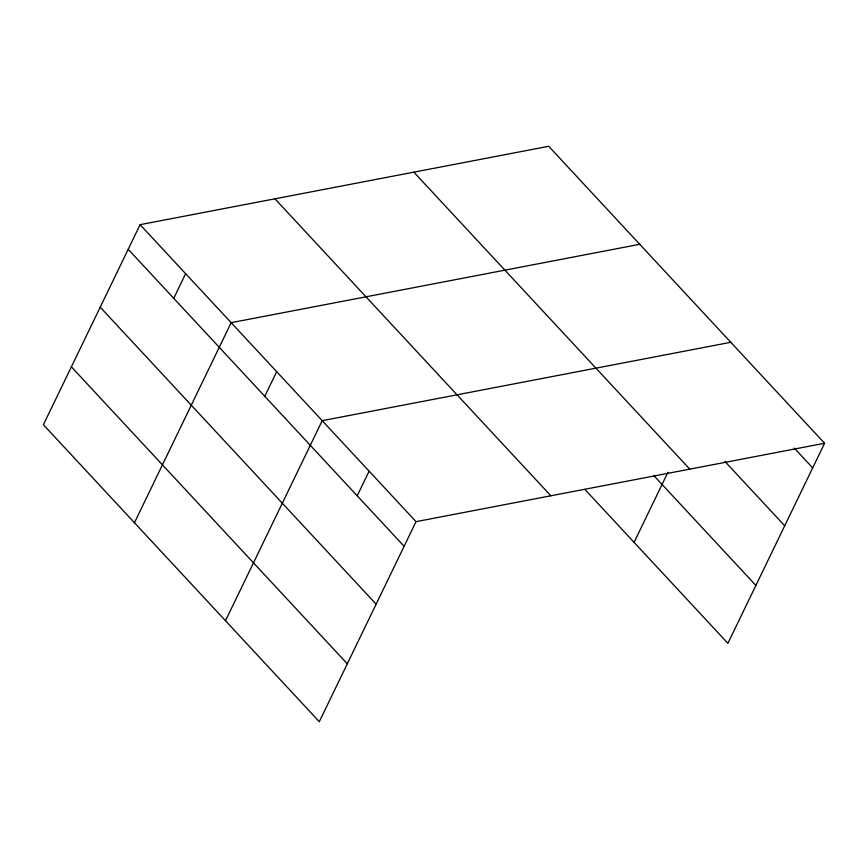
<?xml version="1.0" encoding="UTF-8"?>
<svg xmlns="http://www.w3.org/2000/svg" width="868" height="868" viewBox="0 0 868 868"><rect width="100%" height="100%" fill="white"/><g stroke="black" fill="none" stroke-linecap="round" stroke-linejoin="round"><path stroke-width="1.3" d="M140.106 224.671L43.4 424.734L319.305 721.709L416.022 521.657L824.6 443.266L548.695 146.291L140.106 224.671L416.022 521.657M173.73 298.31L185.633 273.68M134.453 522.731L231.159 322.679L639.738 244.299M264.773 396.307L276.686 371.678M225.496 620.729L322.212 420.676L730.791 342.296M357.204 495.802L369.117 471.172M634.085 542.348L667.948 472.29M824.6 443.266L727.894 643.329L584.913 489.433M794.296 448.105L812.698 467.906M724.932 461.45L784.705 525.791M413.862 172.157L689.767 469.132M653.875 475.642L755.876 585.433M274.939 198.815L550.854 495.791M128.204 249.311L404.108 546.287M100.221 307.196L376.126 604.171M71.382 366.839L347.298 663.814"/></g></svg>
